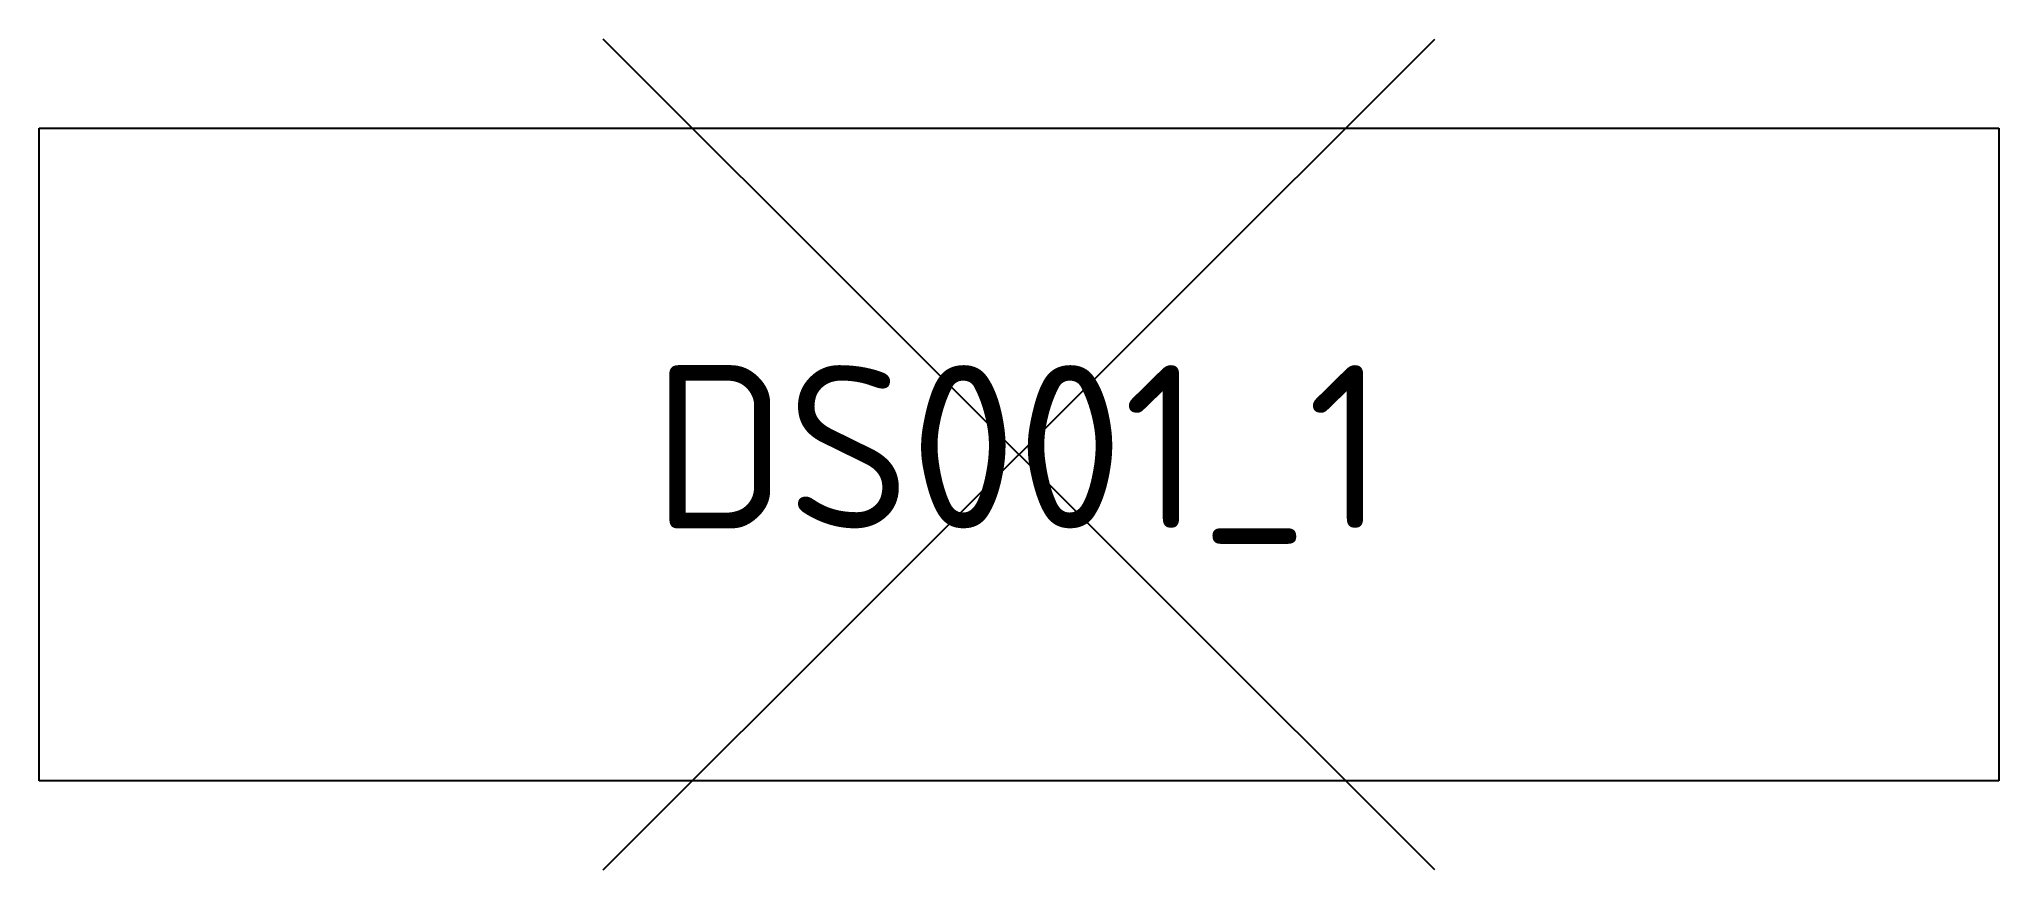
# Model space of a CAD drawing. Header units: metres. Extents: x -3 to 0, y -0.64 to 0.64.
import ezdxf

# ---------------------------------------------------------------- set-up
doc = ezdxf.new("R2010")
doc.units = ezdxf.units.M
doc.header["$MEASUREMENT"] = 0
doc.styles.add('NLCS-ISO-T25', font='', dxfattribs={"height": 0.0025})
doc.styles.get('NLCS-ISO-T25').set_extended_font_data('NLCS-ISO')

msp = doc.modelspace()

# ---------------------------------------------------------------- linework, layer by layer
for p, q in [((-0.8636, -0.6364), (-2.1364, 0.6364)), ((-2.1364, -0.6364), (-0.8636, 0.6364)), ((-3, 0.5), (0, 0.5)), ((-3, -0.5), (-3, 0.5)), ((0, 0.5), (0, -0.5)), ((0, -0.5), (-3, -0.5))]:
    msp.add_line(p, q)

# ---------------------------------------------------------------- texts
at = {"insert": (-1.5, 0), "char_height": 0.25, "attachment_point": 5, "line_spacing_factor": 0.85, "style": 'NLCS-ISO-T25'}
msp.add_mtext('DS001_1', dxfattribs=at)

doc.saveas('drawing.dxf')
